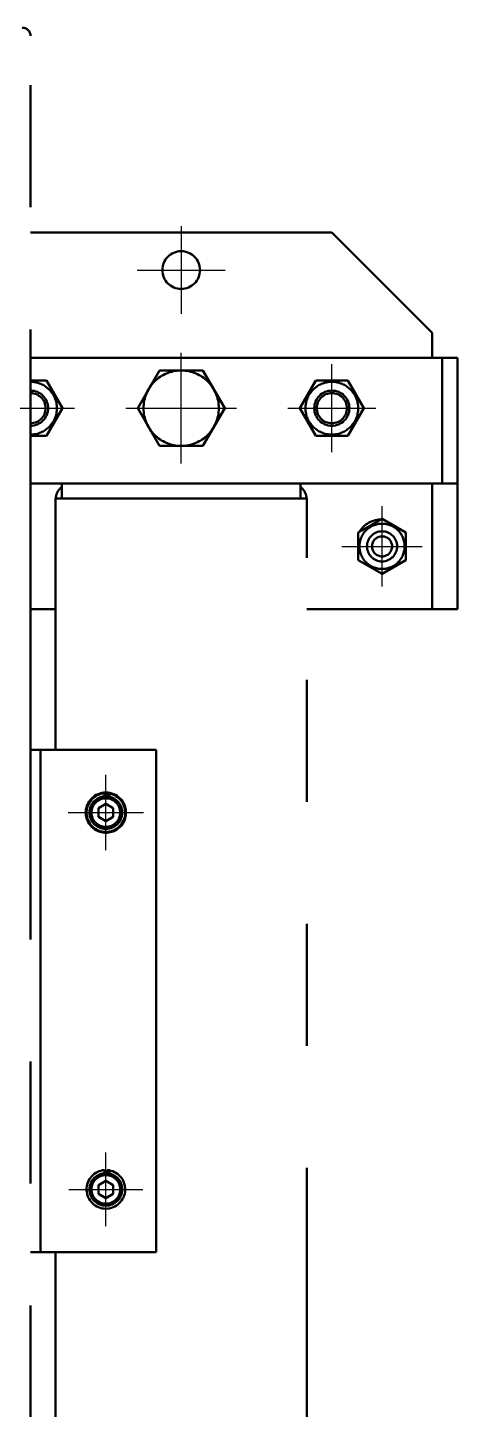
# Model space of a CAD drawing. Header units: millimetres. Extents: x -993 to 13147, y -7260 to 4342.
# Drawn here: x 5444 to 5615, y 3792 to 4342 of the extents above; entities that cross this region are included whole.
import ezdxf

# ---------------------------------------------------------------- set-up
doc = ezdxf.new("R2010")
doc.units = ezdxf.units.MM
doc.header["$LTSCALE"] = 7.649257
doc.linetypes.add('CENTER', pattern=[50.8, 31.75, -6.35, 6.35, -6.35])
doc.linetypes.add('PHANTOM', pattern=[63.5, 31.75, -6.35, 6.35, -6.35, 6.35, -6.35])
doc.layers.add('NoLayerName_001', color=7, linetype='Continuous')
doc.layers.add('NoLayerName_002', color=7, linetype='Continuous')

# ---------------------------------------------------------------- blocks, each defined once
blk = doc.blocks.new('JZB_0737')
at = {"layer": 'NoLayerName_001', "color": 4, "linetype": 'CENTER', "lineweight": 25}
for p, q in [((1498.91, 1551.96), (1498.91, 1516.96)), ((1481.41, 1534.46), (1516.41, 1534.46)), ((1438.91, 1461.96), (1438.91, 1496.96)), ((1498.91, 1457.46), (1498.91, 1501.46)), ((1558.91, 1461.96), (1558.91, 1496.96)), ((1421.41, 1479.46), (1456.41, 1479.46)), ((1476.91, 1479.46), (1520.91, 1479.46)), ((1541.41, 1479.46), (1576.41, 1479.46)), ((1578.91, 1408.46), (1578.91, 1440.46)), ((1562.91, 1424.46), (1594.91, 1424.46)), ((1468.91, 1303.46), (1468.91, 1333.46)), ((1453.91, 1318.46), (1483.91, 1318.46)), ((1468.91, 1153.76), (1468.91, 1183.16)), ((1454.21, 1168.46), (1483.61, 1168.46))]:
    blk.add_line(p, q, dxfattribs=at)
at = {"layer": 'NoLayerName_001', "color": 3, "linetype": 'PHANTOM', "lineweight": 50}
for p, q in [((1438.91, 1549.46), (1558.91, 1549.46)), ((1598.91, 1509.46), (1558.91, 1549.46)), ((1598.91, 1509.46), (1598.91, 1499.46)), ((1438.91, 1499.46), (1608.91, 1499.46)), ((1602.91, 1449.46), (1602.91, 1499.46)), ((1608.91, 1399.46), (1608.91, 1499.46)), ((1481.59, 1479.46), (1490.25, 1494.46)), ((1507.57, 1494.46), (1490.25, 1494.46)), ((1516.23, 1479.46), (1507.57, 1494.46)), ((1445.26, 1490.46), (1438.91, 1490.46)), ((1451.61, 1479.46), (1445.26, 1490.46)), ((1552.56, 1490.46), (1546.2, 1479.46)), ((1565.26, 1490.46), (1552.56, 1490.46)), ((1571.61, 1479.46), (1565.26, 1490.46)), ((1445.26, 1468.46), (1451.61, 1479.46)), ((1490.25, 1464.46), (1481.59, 1479.46)), ((1507.57, 1464.46), (1516.23, 1479.46)), ((1546.2, 1479.46), (1552.56, 1468.46)), ((1565.26, 1468.46), (1571.61, 1479.46)), ((1438.91, 1468.46), (1445.26, 1468.46)), ((1507.57, 1464.46), (1490.25, 1464.46)), ((1552.56, 1468.46), (1565.26, 1468.46)), ((1438.91, 1449.46), (1608.91, 1449.46)), ((1451.41, 1443.46), (1451.41, 1449.46)), ((1546.41, 1449.46), (1546.41, 1443.46)), ((1598.91, 1399.46), (1598.91, 1449.46)), ((1602.91, 1449.5), (1608.91, 1449.5)), ((1448.91, 1343.46), (1448.91, 1443.46)), ((1548.91, 1443.46), (1448.91, 1443.46)), ((1548.91, 934.16), (1548.91, 1443.46)), ((1569.41, 1429.95), (1578.91, 1435.43)), ((1578.91, 1435.43), (1588.41, 1429.95)), ((1569.41, 1418.98), (1569.41, 1429.95)), ((1588.41, 1429.95), (1588.41, 1418.98)), ((1578.91, 1413.49), (1569.41, 1418.98)), ((1588.41, 1418.98), (1578.91, 1413.49)), ((1438.91, 1399.46), (1448.91, 1399.46)), ((1548.91, 1399.46), (1608.91, 1399.46)), ((1468.39, 1326.15), (1468.39, 1324.94)), ((1469.42, 1326.15), (1469.42, 1324.94)), ((1470.39, 1326.02), (1470.39, 1324.79)), ((1468.91, 1321.89), (1465.94, 1320.18)), ((1471.88, 1320.18), (1468.91, 1321.89)), ((1465.94, 1320.18), (1465.94, 1316.75)), ((1465.94, 1316.75), (1468.91, 1315.03)), ((1468.91, 1315.03), (1471.88, 1316.75)), ((1471.88, 1316.75), (1471.88, 1320.18)), ((1468.91, 1171.89), (1465.94, 1170.18)), ((1468.39, 1176.15), (1468.39, 1174.94)), ((1471.88, 1170.18), (1468.91, 1171.89)), ((1469.42, 1176.15), (1469.42, 1174.94)), ((1470.39, 1176.02), (1470.39, 1174.79)), ((1465.94, 1170.18), (1465.94, 1166.75)), ((1465.94, 1166.75), (1468.91, 1165.03)), ((1468.91, 1165.03), (1471.88, 1166.75)), ((1471.88, 1166.75), (1471.88, 1170.18)), ((1448.91, 1143.46), (1448.91, 934.16))]:
    blk.add_line(p, q, dxfattribs=at)
for centre, radius in [((1498.91, 1534.46), 7.5), ((1498.91, 1479.46), 15), ((1558.91, 1479.46), 10.5), ((1558.91, 1479.46), 7), ((1558.91, 1479.46), 6), ((1578.91, 1424.46), 9), ((1578.91, 1424.46), 6), ((1578.91, 1424.46), 4), ((1468.91, 1318.46), 8), ((1468.91, 1318.46), 6.5), ((1468.91, 1318.46), 5.7), ((1468.91, 1168.46), 6.5), ((1468.91, 1168.46), 5.7)]:
    blk.add_circle(centre, radius, dxfattribs=at)
for centre, radius, start, end in [((1438.91, 1479.46), 10.5, 270, 90), ((1438.91, 1479.46), 7, 270, 90), ((1438.91, 1479.46), 6, 270, 90), ((1455.31, 1443.06), 6.4, 127.5443, 176.4167), ((1542.51, 1443.06), 6.4, 3.5833, 52.4557), ((1578.91, 1424.46), 10.75, 94.099, 146.1156), ((1468.91, 1318.46), 7.7, 93.8146, 86.1854), ((1468.91, 1168.46), 7.7, 93.8146, 86.1854)]:
    blk.add_arc(centre, radius, start, end, dxfattribs=at)
at = {"layer": 'NoLayerName_002', "color": 3, "linetype": 'PHANTOM', "lineweight": 50}
for p, q in [((1438.91, 782.26), (1438.91, 1627.66)), ((1488.91, 1343.46), (1438.91, 1343.46)), ((1442.91, 1343.46), (1442.91, 1143.46)), ((1488.91, 1343.46), (1488.91, 1143.46)), ((1488.91, 1143.46), (1438.91, 1143.46))]:
    blk.add_line(p, q, dxfattribs=at)
blk.add_arc((1435.61, 1627.66), 3.3, 0, 90, dxfattribs=at)

msp = doc.modelspace()

# ---------------------------------------------------------------- block references
at = {"layer": 'NoLayerName_001'}
msp.add_blockref('JZB_0737', (4006.0935, 2711.1955), dxfattribs=at)

doc.saveas('drawing.dxf')
